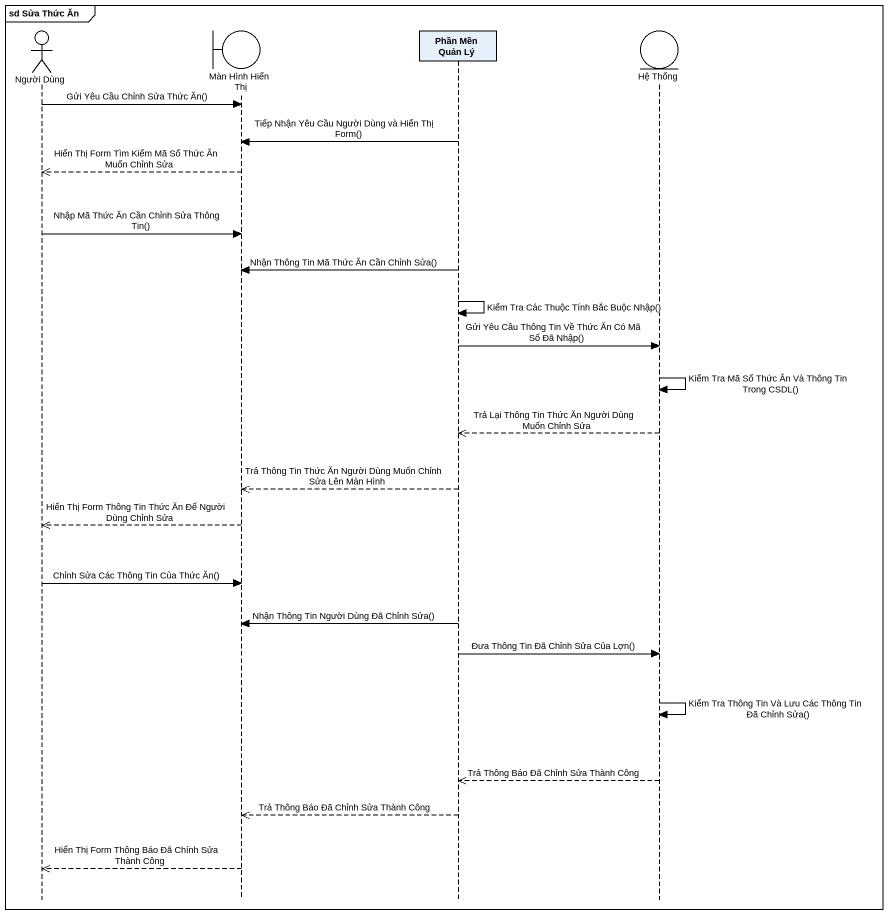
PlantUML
@startuml
mainframe sd Sửa Thức Ăn
hide footbox
actor "Người Dùng" as Người_Dùng
boundary "Màn Hình Hiển Thị" as Màn_Hình_Hiển_Thị
participant "Phần Mền Quản Lý" as Phần_Mền_Quản_Lý
entity "Hệ Thống" as Hệ_Thống

Người_Dùng -> Màn_Hình_Hiển_Thị : Gửi Yêu Cầu Chỉnh Sửa Thức Ăn()
Phần_Mền_Quản_Lý -> Màn_Hình_Hiển_Thị : Tiếp Nhận Yêu Cầu Người Dùng và Hiển Thị Form()
Màn_Hình_Hiển_Thị -->> Người_Dùng : Hiển Thị Form Tìm Kiếm Mã Số Thức Ăn Muốn Chỉnh Sửa
Người_Dùng -> Màn_Hình_Hiển_Thị : Nhập Mã Thức Ăn Cần Chỉnh Sửa Thông Tin()
Phần_Mền_Quản_Lý -> Màn_Hình_Hiển_Thị : Nhận Thông Tin Mã Thức Ăn Cần Chỉnh Sửa()
Phần_Mền_Quản_Lý -> Phần_Mền_Quản_Lý : Kiểm Tra Các Thuộc Tính Bắc Buộc Nhập()
Phần_Mền_Quản_Lý -> Hệ_Thống : Gửi Yêu Cầu Thông Tin Về Thức Ăn Có Mã Số Đã Nhập()
Hệ_Thống -> Hệ_Thống : Kiểm Tra Mã Số Thức Ăn Và Thông Tin Trong CSDL()
Hệ_Thống -->> Phần_Mền_Quản_Lý : Trả Lại Thông Tin Thức Ăn Người Dùng Muốn Chỉnh Sửa
Phần_Mền_Quản_Lý -->> Màn_Hình_Hiển_Thị : Trả Thông Tin Thức Ăn Người Dùng Muốn Chỉnh Sửa Lên Màn Hình
Màn_Hình_Hiển_Thị -->> Người_Dùng : Hiển Thị Form Thông Tin Thức Ăn Để Người Dùng Chỉnh Sửa
Người_Dùng -> Màn_Hình_Hiển_Thị : Chỉnh Sửa Các Thông Tin Của Thức Ăn()
Phần_Mền_Quản_Lý -> Màn_Hình_Hiển_Thị : Nhận Thông Tin Người Dùng Đã Chỉnh Sửa()
Phần_Mền_Quản_Lý -> Hệ_Thống : Đưa Thông Tin Đã Chỉnh Sửa Của Lợn()
Hệ_Thống -> Hệ_Thống : Kiểm Tra Thông Tin Và Lưu Các Thông Tin Đã Chỉnh Sửa()
Hệ_Thống -->> Phần_Mền_Quản_Lý : Trả Thông Báo Đã Chỉnh Sửa Thành Công
Phần_Mền_Quản_Lý -->> Màn_Hình_Hiển_Thị : Trả Thông Báo Đã Chỉnh Sửa Thành Công
Màn_Hình_Hiển_Thị -->> Người_Dùng : Hiển Thị Form Thông Báo Đã Chính Sửa Thành Công
@enduml
